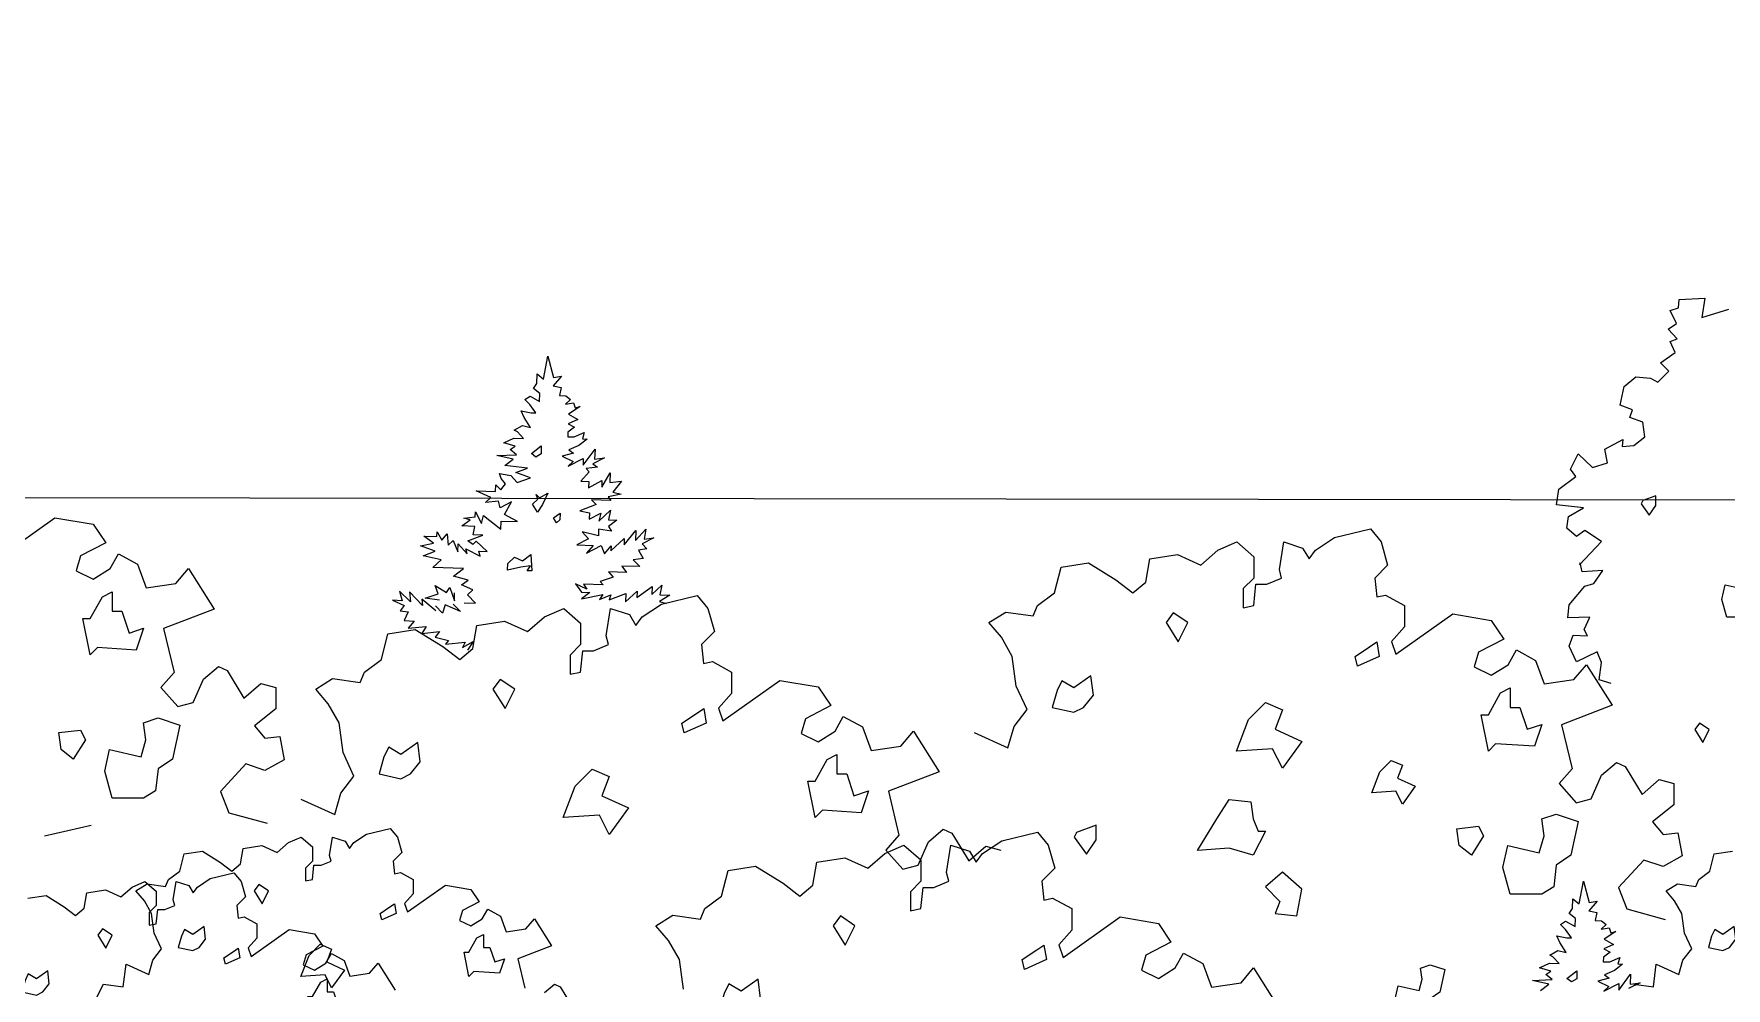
# Model space of a CAD drawing. Header units: inches. Extents: x -11 to 128, y 7 to 56.
# Drawn here: x 46.203 to 47.444, y 23.748 to 24.448 of the extents above; entities that cross this region are included whole.
import ezdxf

# ---------------------------------------------------------------- set-up
doc = ezdxf.new("R2010")
doc.units = ezdxf.units.IN
doc.header["$MEASUREMENT"] = 0
doc.layers.add('CAY', color=94, linetype='Continuous')
doc.layers.add('CAY-3', color=61, linetype='Continuous')
picture_1 = doc.add_image_def('image1.jpg', size_in_pixel=(1680, 1093))

# ---------------------------------------------------------------- blocks, each defined once
blk = doc.blocks.new('A$C76451831')
at = {"layer": 'CAY'}
for p, q in [((2471.8, 2031.9), (2478.5, 2069.3)), ((2478.5, 2069.3), (2487.7, 2034.1)), ((2455.4, 2016.6), (2460.6, 2024.6)), ((2460.6, 2024.6), (2461.2, 2040.4)), ((2461.2, 2040.4), (2471.8, 2031.9)), ((2500.9, 2036.3), (2487.3, 2020.9)), ((2487.3, 2020.9), (2500.3, 2017.8)), ((2487.7, 2034.1), (2500.9, 2036.3)), ((2441.2, 1998.5), (2449.5, 2003.7)), ((2449, 1990.1), (2441.2, 1998.5)), ((2449.5, 2003.7), (2465, 1995)), ((2465.5, 2008.1), (2455.4, 2016.6)), ((2465, 1995), (2465.5, 2008.1)), ((2500.3, 2017.8), (2497.6, 2004.7)), ((2497.6, 2004.7), (2508, 2004.3)), ((2515.9, 1998.6), (2507.5, 1990.8)), ((2507.5, 1990.8), (2520.7, 1993)), ((2508, 2004.3), (2515.9, 1998.6)), ((2520.7, 1993), (2523.1, 1984.8)), ((2435.1, 1980.1), (2451.3, 1976.8)), ((2440.1, 1969.1), (2435.1, 1980.1)), ((2450.4, 1952.9), (2440.1, 1969.1)), ((2459, 1976.6), (2449, 1990.1)), ((2451.3, 1976.8), (2459, 1976.6)), ((2527.9, 1966), (2511.8, 1958.9)), ((2531.4, 1987.2), (2512.4, 1974.7)), ((2512.4, 1974.7), (2527.9, 1966)), ((2523.1, 1984.8), (2531.4, 1987.2)), ((2423.5, 1948.4), (2437, 1956)), ((2428.9, 1945.4), (2423.5, 1948.4)), ((2438.9, 1934.7), (2428.9, 1945.4)), ((2437, 1956), (2450.4, 1952.9)), ((2511.3, 1945.3), (2511.1, 1937.6)), ((2511.1, 1937.6), (2521.5, 1937.2)), ((2522, 1953.1), (2511.3, 1945.3)), ((2511.8, 1958.9), (2522, 1953.1)), ((2521.5, 1937.2), (2538.1, 1944.4)), ((2538.1, 1944.4), (2535, 1934)), ((2395.4, 1906.7), (2427.6, 1908.3)), ((2407, 1927.6), (2423.1, 1935.2)), ((2425.3, 1922), (2407, 1927.6)), ((2417, 1916.8), (2425.3, 1922)), ((2427.6, 1908.3), (2417, 1916.8)), ((2423.1, 1935.2), (2438.9, 1934.7)), ((2520.6, 1910.5), (2501.8, 1905.7)), ((2529.2, 1923.4), (2513.1, 1916.2)), ((2513.1, 1916.2), (2520.6, 1910.5)), ((2542.7, 1933.8), (2529.2, 1923.4)), ((2535, 1934), (2542.7, 1933.8)), ((2536.2, 1891.4), (2555.7, 1917.4)), ((2555.7, 1917.4), (2555.1, 1901.1)), ((2421.9, 1900.8), (2395.4, 1906.7)), ((2408.4, 1890.4), (2421.9, 1900.8)), ((2445.4, 1886.4), (2408.4, 1890.4)), ((2426.6, 1879.3), (2445.4, 1886.4)), ((2501.8, 1905.7), (2520.1, 1897.4)), ((2512.1, 1889.5), (2536.6, 1901.8)), ((2520.1, 1897.4), (2512.1, 1889.5)), ((2546.2, 1880.1), (2532.6, 1864.8)), ((2536.6, 1901.8), (2536.2, 1891.4)), ((2559.6, 1887.8), (2541, 1885.8)), ((2541, 1885.8), (2546.2, 1880.1)), ((2571.1, 1903.3), (2552.1, 1893.5)), ((2552.1, 1893.5), (2559.6, 1887.8)), ((2555.1, 1901.1), (2571.1, 1903.3)), ((2393.3, 1848.3), (2393.7, 1859.2)), ((2393.7, 1859.2), (2401.6, 1850.7)), ((2402.2, 1869.3), (2399.8, 1877.6)), ((2399.8, 1877.6), (2418.2, 1874.2)), ((2401.6, 1850.7), (2409.6, 1860.9)), ((2409.6, 1860.9), (2402.2, 1869.3)), ((2418.2, 1874.2), (2428.7, 1862.9)), ((2450.3, 1870.4), (2426.6, 1879.3)), ((2428.7, 1862.9), (2450.3, 1870.4)), ((2532.6, 1864.8), (2545.7, 1864.3)), ((2545.3, 1853.9), (2567, 1866.3)), ((2545.7, 1864.3), (2545.3, 1853.9)), ((2566.7, 1855.4), (2580.6, 1878.9)), ((2567, 1866.3), (2566.7, 1855.4)), ((2580.6, 1878.9), (2580.1, 1863.1)), ((2580.1, 1863.1), (2599.2, 1865.2)), ((2599.2, 1865.2), (2585, 1847.1)), ((2361.6, 1849.4), (2393.3, 1848.3)), ((2385.3, 1838.2), (2361.6, 1849.4)), ((2376.8, 1830.3), (2385.3, 1838.2)), ((2398.2, 1832.3), (2376.8, 1830.3)), ((2400.5, 1821.3), (2398.2, 1832.3)), ((2419.5, 1831.5), (2400.5, 1821.3)), ((2407.9, 1810.6), (2419.5, 1831.5)), ((2557.5, 1826.7), (2530.9, 1816.8)), ((2581.8, 1833.6), (2550.1, 1834.7)), ((2550.1, 1834.7), (2557.5, 1826.7)), ((2598.4, 1843.9), (2577, 1839.2)), ((2577, 1839.2), (2581.8, 1833.6)), ((2585, 1847.1), (2598.4, 1843.9)), ((1580.1, 1739.3), (1673.3, 1805.4)), ((1673.3, 1805.4), (1735.8, 1794.7)), ((2338.3, 1791.8), (2351.8, 1801.7)), ((2341.5, 1804.8), (2360.1, 1806.9)), ((2351.8, 1801.7), (2341.5, 1804.8)), ((2360.1, 1806.9), (2360.4, 1815)), ((2360.4, 1815), (2370.2, 1796.1)), ((2370.2, 1796.1), (2373.4, 1809.1)), ((2373.4, 1809.1), (2402, 1786.8)), ((2402, 1786.8), (2402.5, 1799.9)), ((2402.5, 1799.9), (2428.8, 1799)), ((2428.8, 1799), (2407.9, 1810.6)), ((2530.9, 1816.8), (2546.6, 1813.5)), ((2546.6, 1813.5), (2546.3, 1803.1)), ((2546.3, 1803.1), (2565.2, 1812.8)), ((2562, 1799.8), (2581.2, 1817.7)), ((2565.2, 1812.8), (2562, 1799.8)), ((2591.5, 1801.5), (2577.6, 1791.1)), ((2581.2, 1817.7), (2577.9, 1802)), ((2577.9, 1802), (2591.5, 1801.5)), ((1735.8, 1794.7), (1756.4, 1764.1)), ((2292, 1763.9), (2276.1, 1775.3)), ((2276.1, 1775.3), (2297.4, 1774.6)), ((2297.4, 1774.6), (2297.7, 1782.3)), ((2297.7, 1782.3), (2305.3, 1768.9)), ((2305.3, 1768.9), (2313.9, 1779)), ((2313.9, 1779), (2315.9, 1760.3)), ((2359.6, 1791), (2338.3, 1791.8)), ((2347.9, 1767.4), (2372.2, 1777)), ((2356.4, 1777.5), (2359.6, 1791)), ((2372.2, 1777), (2356.4, 1777.5)), ((2545.1, 1770.9), (2526.2, 1761.2)), ((2561.2, 1775.8), (2534.7, 1782.2)), ((2534.7, 1782.2), (2545.1, 1770.9)), ((2561.5, 1786.7), (2561.2, 1775.8)), ((2582.7, 1783.2), (2561.5, 1786.7)), ((2577.6, 1791.1), (2582.7, 1783.2)), ((2581.6, 1751.1), (2603.6, 1771.6)), ((2603.3, 1761.2), (2622.6, 1784.5)), ((2603.6, 1771.6), (2603.3, 1761.2)), ((2622.1, 1768.2), (2639, 1786.7)), ((2622.6, 1784.5), (2622.1, 1768.2)), ((2651.7, 1772.6), (2632.8, 1762.9)), ((2639, 1786.7), (2635.8, 1770.5)), ((2635.8, 1770.5), (2651.7, 1772.6)), ((3732.8, 1752.2), (3764, 1772.8)), ((3764, 1772.8), (3822.4, 1787)), ((3822.4, 1787), (3840.1, 1765.7)), ((1715.1, 1742.8), (1708.1, 1718.6)), ((1756.4, 1764.1), (1715.1, 1742.8)), ((1763.5, 1722.2), (1777.1, 1746.4)), ((1777.1, 1746.4), (1808.3, 1729.3)), ((2270.6, 1759.2), (2292, 1763.9)), ((2294.3, 1750.7), (2270.6, 1759.2)), ((2275, 1743.2), (2294.3, 1750.7)), ((2304.2, 1736.7), (2275, 1743.2)), ((2315.9, 1760.3), (2323.9, 1768.2)), ((2323.9, 1768.2), (2331.4, 1749.4)), ((2331.4, 1749.4), (2331.9, 1762.5)), ((2331.9, 1762.5), (2347.1, 1746.1)), ((2347.1, 1746.1), (2344.7, 1754.4)), ((2344.7, 1754.4), (2368.3, 1742.7)), ((2355.9, 1761.7), (2347.9, 1767.4)), ((2361.5, 1766.9), (2355.9, 1761.7)), ((2379.5, 1750.4), (2361.5, 1766.9)), ((2365.9, 1750.9), (2379.5, 1750.4)), ((2368.3, 1742.7), (2365.9, 1750.9)), ((2526.2, 1761.2), (2552.9, 1760.2)), ((2552.9, 1760.2), (2541.6, 1747.5)), ((2541.6, 1747.5), (2566, 1759.8)), ((2566, 1759.8), (2571, 1746.5)), ((2571, 1746.5), (2581.9, 1759.2)), ((2581.9, 1759.2), (2581.6, 1751.1)), ((2640.2, 1754.5), (2627, 1752.2)), ((2627, 1752.2), (2634.6, 1738.8)), ((2632.8, 1762.9), (2640.2, 1754.5)), ((3462.1, 1738), (3507.5, 1745.1)), ((3507.5, 1745.1), (3545.3, 1728)), ((3545.3, 1728), (3573, 1752.2)), ((3573, 1752.2), (3604.2, 1765.7)), ((3604.2, 1765.7), (3631.9, 1741.6)), ((3673.8, 1720.9), (3680.9, 1765.7)), ((3680.9, 1765.7), (3711.5, 1755.7)), ((3711.5, 1755.7), (3722.2, 1738)), ((3722.2, 1738), (3732.8, 1752.2)), ((3840.1, 1765.7), (3850.7, 1728)), ((1708.1, 1718.6), (1735.8, 1705.1)), ((1735.8, 1705.1), (1763.5, 1722.2)), ((1808.3, 1729.3), (1822.5, 1690.9)), ((1870.8, 1698), (1891.4, 1722.2)), ((1891.4, 1722.2), (1933.3, 1656.1)), ((2290.6, 1724.1), (2304.2, 1736.7)), ((2340.9, 1722.3), (2290.6, 1724.1)), ((2324.6, 1709.7), (2340.9, 1722.3)), ((2577.7, 1716.8), (2585.5, 1708.3)), ((2607.1, 1715.7), (2577.7, 1716.8)), ((2628.7, 1725.4), (2599.3, 1726.4)), ((2599.3, 1726.4), (2607.1, 1715.7)), ((2634.6, 1738.8), (2618.3, 1736.6)), ((2618.3, 1736.6), (2628.7, 1725.4)), ((3306.5, 1682.6), (3317.1, 1724.4)), ((3317.1, 1724.4), (3361.9, 1731.5)), ((3361.9, 1731.5), (3406.7, 1703.8)), ((3455.6, 1700.3), (3462.1, 1738)), ((3631.9, 1741.6), (3631.9, 1706.7)), ((3677.3, 1706.7), (3673.8, 1720.9)), ((3850.7, 1728), (3829.5, 1706.7)), ((1822.5, 1690.9), (1870.8, 1698)), ((2294.6, 1694.5), (2313.2, 1683.4)), ((2299.6, 1681.1), (2294.6, 1694.5)), ((2313.2, 1683.4), (2318.5, 1691.4)), ((2318.5, 1691.4), (2325.9, 1669.8)), ((2348.4, 1703.5), (2324.6, 1709.7)), ((2337.7, 1695.7), (2348.4, 1703.5)), ((2356, 1687.3), (2337.7, 1695.7)), ((2347.5, 1679.5), (2356, 1687.3)), ((2524, 1697.3), (2533.9, 1683.8)), ((2542.3, 1688.5), (2524, 1697.3)), ((2569.2, 1695.7), (2537.1, 1696.9)), ((2537.1, 1696.9), (2542.3, 1688.5)), ((2585.5, 1708.3), (2564, 1701.4)), ((2564, 1701.4), (2569.2, 1695.7)), ((2624.3, 1675.2), (2648.9, 1693)), ((2648.4, 1679.8), (2664.8, 1695.1)), ((2648.9, 1693), (2648.4, 1679.8)), ((2664.8, 1695.1), (2661.6, 1679.4)), ((3406.7, 1703.8), (3434.4, 1682.6)), ((3434.4, 1682.6), (3455.6, 1700.3)), ((3631.9, 1706.7), (3614.8, 1689.6)), ((3614.8, 1689.6), (3614.8, 1658.4)), ((3631.9, 1661.9), (3635.5, 1696.7)), ((3635.5, 1696.7), (3653.2, 1696.7)), ((3653.2, 1696.7), (3677.3, 1706.7)), ((3829.5, 1706.7), (3833, 1676.1)), ((2224.6, 1670.4), (2244.1, 1661.9)), ((2240.6, 1669.3), (2224.6, 1670.4)), ((2236.3, 1685.2), (2240.6, 1669.3)), ((2254.4, 1667.9), (2236.3, 1685.2)), ((2244.1, 1661.9), (2237.2, 1653)), ((2252.8, 1684.1), (2254.4, 1667.9)), ((2273.6, 1662), (2252.8, 1684.1)), ((2272.6, 1672.4), (2273.6, 1662)), ((2295.9, 1653.3), (2272.6, 1672.4)), ((2278, 1673.7), (2299.6, 1681.1)), ((2301.9, 1670.6), (2278, 1673.7)), ((2306.7, 1649.3), (2295.1, 1661.4)), ((2310.8, 1662.9), (2306.7, 1649.3)), ((2336, 1652.2), (2310.8, 1662.9)), ((2323.9, 1664.2), (2336, 1652.2)), ((2325.9, 1669.8), (2326.4, 1682.9)), ((2341.7, 1666.5), (2360.2, 1665.9)), ((2360.2, 1665.9), (2347.5, 1679.5)), ((2547.5, 1683.4), (2533.6, 1673)), ((2533.6, 1673), (2568.7, 1679.9)), ((2533.9, 1683.8), (2547.5, 1683.4)), ((2568.7, 1679.9), (2563, 1671.9)), ((2563, 1671.9), (2581.8, 1679.4)), ((2578.8, 1671.4), (2605.9, 1681.3)), ((2581.8, 1679.4), (2578.8, 1671.4)), ((2605.4, 1667.7), (2624.6, 1685.6)), ((2605.9, 1681.3), (2605.4, 1667.7)), ((2624.6, 1685.6), (2624.3, 1675.2)), ((2633, 1643.5), (2664.3, 1664.1)), ((2677.9, 1678.8), (2661.2, 1668.5)), ((2661.2, 1668.5), (2672, 1665.4)), ((2661.6, 1679.4), (2677.9, 1678.8)), ((2664.3, 1664.1), (2722.6, 1678.3)), ((2722.6, 1678.3), (2740.3, 1657)), ((3271.7, 1644.8), (3278.8, 1661.9)), ((3278.8, 1661.9), (3306.5, 1682.6)), ((3614.8, 1658.4), (3631.9, 1661.9)), ((3833, 1676.1), (3847.2, 1679)), ((3847.2, 1679), (3878.4, 1661.9)), ((3878.4, 1661.9), (3878.4, 1627.1)), ((1933.3, 1656.1), (1850.8, 1624.3)), ((2237.2, 1653), (2250.5, 1651.6)), ((2250.5, 1651.6), (2243.7, 1637.7)), ((2243.7, 1637.7), (2260.2, 1636.6)), ((2260.2, 1636.6), (2250.4, 1624.7)), ((2362.4, 1629.3), (2407.8, 1636.4)), ((2407.8, 1636.4), (2445.5, 1619.3)), ((2445.5, 1619.3), (2473.2, 1643.5)), ((2473.2, 1643.5), (2504.5, 1657)), ((2504.5, 1657), (2532.2, 1632.9)), ((2532.2, 1632.9), (2532.2, 1598.1)), ((2574, 1612.2), (2581.1, 1657)), ((2581.1, 1657), (2611.8, 1647)), ((2611.8, 1647), (2622.4, 1629.3)), ((2622.4, 1629.3), (2633, 1643.5)), ((2740.3, 1657), (2750.9, 1619.3)), ((3199.2, 1634.2), (3226.9, 1651.3)), ((3219.8, 1610), (3199.2, 1634.2)), ((3226.9, 1651.3), (3271.7, 1644.8)), ((3864.3, 1582.3), (3957.4, 1648.4)), ((3957.4, 1648.4), (4019.9, 1637.7)), ((4019.9, 1637.7), (4040.5, 1607.1)), ((1850.8, 1624.3), (1867.9, 1552.3)), ((2206.7, 1573.9), (2217.3, 1615.8)), ((2217.3, 1615.8), (2262.1, 1622.8)), ((2250.4, 1624.7), (2279.7, 1627.6)), ((2262.1, 1622.8), (2306.9, 1595.1)), ((2279.7, 1627.6), (2272.6, 1616.4)), ((2272.6, 1616.4), (2301.9, 1619.3)), ((2301.9, 1619.3), (2294.6, 1610.4)), ((2294.6, 1610.4), (2316.5, 1604.8)), ((2316.5, 1604.8), (2311.6, 1598.8)), ((2355.9, 1591.6), (2362.4, 1629.3)), ((2577.6, 1598.1), (2574, 1612.2)), ((2750.9, 1619.3), (2729.7, 1598.1)), ((3237.5, 1578.7), (3219.8, 1610)), ((3878.4, 1627.1), (3857.2, 1602.9)), ((4040.5, 1607.1), (3999.3, 1585.8)), ((2306.9, 1595.1), (2334.7, 1573.9)), ((2311.6, 1598.8), (2343.6, 1601.9)), ((2334.7, 1573.9), (2355.9, 1591.6)), ((2339, 1593.3), (2356.7, 1603.2)), ((2343.6, 1601.9), (2339, 1593.3)), ((2356.7, 1603.2), (2347.6, 1589.1)), ((2532.2, 1598.1), (2515.1, 1580.9)), ((2515.1, 1580.9), (2515.1, 1549.7)), ((2532.2, 1553.2), (2535.7, 1588)), ((2535.7, 1588), (2553.4, 1588)), ((2553.4, 1588), (2577.6, 1598.1)), ((2729.7, 1598.1), (2733.2, 1567.4)), ((3244, 1530.4), (3237.5, 1578.7)), ((3857.2, 1602.9), (3864.3, 1582.3)), ((3999.3, 1585.8), (3992.2, 1561.6)), ((4047.6, 1565.2), (4061.2, 1589.4)), ((4061.2, 1589.4), (4092.4, 1572.3)), ((1867.9, 1552.3), (1846.6, 1528.1)), ((1916.2, 1541.7), (1940.4, 1562.3)), ((1940.4, 1562.3), (1954.5, 1555.8)), ((1954.5, 1555.8), (1982.2, 1510.4)), ((2171.9, 1536.1), (2179, 1553.2)), ((2179, 1553.2), (2206.7, 1573.9)), ((2515.1, 1549.7), (2532.2, 1553.2)), ((2733.2, 1567.4), (2747.4, 1570.3)), ((2747.4, 1570.3), (2778.6, 1553.2)), ((2778.6, 1553.2), (2778.6, 1518.4)), ((3992.2, 1561.6), (4019.9, 1548.1)), ((4019.9, 1548.1), (4047.6, 1565.2)), ((4092.4, 1572.3), (4106.6, 1533.9)), ((4154.9, 1541), (4175.6, 1565.2)), ((4175.6, 1565.2), (4217.4, 1499.1)), ((1846.6, 1528.1), (1874.3, 1496.9)), ((1899.1, 1503.3), (1916.2, 1541.7)), ((1982.2, 1510.4), (2010, 1534.6)), ((2010, 1534.6), (2034.1, 1528.1)), ((2034.1, 1528.1), (2034.1, 1493.3)), ((2099.4, 1525.5), (2127.1, 1542.6)), ((2120, 1501.3), (2099.4, 1525.5)), ((2127.1, 1542.6), (2171.9, 1536.1)), ((2764.5, 1473.6), (2857.6, 1539.7)), ((2857.6, 1539.7), (2920.1, 1529)), ((2920.1, 1529), (2940.8, 1498.4)), ((3261.7, 1492), (3244, 1530.4)), ((4106.6, 1533.9), (4154.9, 1541)), ((1874.3, 1496.9), (1899.1, 1503.3)), ((2034.1, 1493.3), (1999.3, 1465.6)), ((2137.7, 1470.1), (2120, 1501.3)), ((2778.6, 1518.4), (2757.4, 1494.2)), ((2757.4, 1494.2), (2764.5, 1473.6)), ((2940.8, 1498.4), (2899.5, 1477.1)), ((4217.4, 1499.1), (4134.9, 1467.3)), ((1999.3, 1465.6), (2016.4, 1445)), ((2144.2, 1421.7), (2137.7, 1470.1)), ((2899.5, 1477.1), (2892.4, 1452.9)), ((2947.9, 1456.5), (2961.4, 1480.7)), ((2961.4, 1480.7), (2992.7, 1463.6)), ((3240.4, 1464.3), (3261.7, 1492)), ((4134.9, 1467.3), (4152, 1395.3)), ((2016.4, 1445), (2040.6, 1447.9)), ((2040.6, 1447.9), (2047.7, 1410.1)), ((2892.4, 1452.9), (2920.1, 1439.4)), ((2920.1, 1439.4), (2947.9, 1456.5)), ((2992.7, 1463.6), (3006.8, 1425.2)), ((3055.2, 1432.3), (3075.8, 1456.5)), ((3075.8, 1456.5), (3117.7, 1390.4)), ((3175, 1454.3), (3230.4, 1429.5)), ((3230.4, 1429.5), (3240.4, 1464.3)), ((2047.7, 1410.1), (2016.4, 1392.5)), ((2161.9, 1383.3), (2144.2, 1421.7)), ((3006.8, 1425.2), (3055.2, 1432.3)), ((1985.2, 1403.1), (1943.9, 1358.2)), ((2016.4, 1392.5), (1985.2, 1403.1)), ((2140.7, 1355.6), (2161.9, 1383.3)), ((3117.7, 1390.4), (3035.1, 1358.6)), ((4152, 1395.3), (4130.8, 1371.1)), ((4183.2, 1346.3), (4200.3, 1384.7)), ((4200.3, 1384.7), (4224.5, 1405.3)), ((4224.5, 1405.3), (4238.7, 1398.8)), ((4238.7, 1398.8), (4266.4, 1353.4)), ((1943.9, 1358.2), (1957.5, 1323.4)), ((2130.6, 1320.8), (2140.7, 1355.6)), ((3035.1, 1358.6), (3052.2, 1286.6)), ((4130.8, 1371.1), (4158.5, 1339.9)), ((4266.4, 1353.4), (4294.1, 1377.6)), ((4294.1, 1377.6), (4318.3, 1371.1)), ((4318.3, 1371.1), (4318.3, 1336.3)), ((2075.2, 1345.6), (2130.6, 1320.8)), ((4158.5, 1339.9), (4183.2, 1346.3)), ((4318.3, 1336.3), (4283.5, 1308.6)), ((1732.8, 1302.8), (1656.2, 1285.1)), ((1957.5, 1323.4), (2020, 1306.3)), ((4283.5, 1308.6), (4300.6, 1287.9)), ((3052.2, 1286.6), (3031, 1262.4)), ((4300.6, 1287.9), (4324.7, 1290.9)), ((4324.7, 1290.9), (4331.8, 1253.1)), ((4269.3, 1246.1), (4228, 1201.2)), ((4300.6, 1235.4), (4269.3, 1246.1)), ((4331.8, 1253.1), (4300.6, 1235.4)), ((4377.3, 1228.2), (4384.3, 1256.1)), ((4384.3, 1256.1), (4414.2, 1260.8)), ((4358.8, 1214.4), (4377.3, 1228.2)), ((4228, 1201.2), (4241.6, 1166.4)), ((4305.7, 1196), (4324.2, 1207.4)), ((4319.5, 1179.8), (4305.7, 1196)), ((4324.2, 1207.4), (4354.1, 1203)), ((4354.1, 1203), (4358.8, 1214.4)), ((4241.6, 1166.4), (4304.1, 1149.3)), ((4331.3, 1159), (4319.5, 1179.8)), ((4335.6, 1126.7), (4331.3, 1159)), ((4347.4, 1101.2), (4335.6, 1126.7)), ((4326.6, 1059.5), (4333.2, 1082.7)), ((4333.2, 1082.7), (4347.4, 1101.2)), ((4284.9, 1039.1), (4289.6, 1076)), ((4289.6, 1076), (4326.6, 1059.5)), ((4252.7, 1043.4), (4284.9, 1039.1))]:
    blk.add_line(p, q, dxfattribs=at)
for points in [[(4216, 1534.3), (4196, 1540.6), (4200.2, 1569.1), (4192.8, 1586), (4159, 1570.1), (4147.4, 1595.5), (4153.8, 1613.4), (4177, 1612.3), (4171.7, 1622.9), (4181.2, 1642.9), (4145.3, 1641.9), (4147.4, 1663), (4172.8, 1693.5), (4187.5, 1697.8), (4202.3, 1718.9), (4168.5, 1716.7), (4165.4, 1731.5), (4164.3, 1728.3), (4200.2, 1766.3), (4172.8, 1784.2), (4159, 1774.7), (4143.2, 1788.5), (4146.4, 1807.4), (4170.6, 1821.2), (4126.4, 1826.4), (4130.6, 1851.7), (4158, 1872.8), (4149.6, 1884.4), (4162.2, 1909.7), (4185.4, 1887.6), (4209.7, 1895), (4205.5, 1917.1), (4235, 1933), (4233.9, 1921.4), (4252.9, 1923.5), (4270.8, 1937.2), (4267.7, 1961.4), (4246.6, 1968.8), (4250.8, 1981.5), (4230.8, 1988.9), (4237.1, 2019.4), (4256.1, 2035.3), (4280.3, 2033.1), (4291.9, 2026.8), (4309.9, 2044.7), (4296.2, 2058.5), (4320.4, 2075.3), (4312, 2093.3), (4323.6, 2097.5), (4308.8, 2113.3), (4322.5, 2122.8), (4312, 2143.9), (4325.7, 2148.1), (4326.7, 2161.8), (4368.9, 2163.9), (4363.7, 2132.3), (4408, 2146)], [(2492.6, 1796.8), (2487.9, 1805.1), (2498.6, 1812.9), (2498.2, 1802), (2492.6, 1796.8)], [(1738.5, 1015.9), (1752.7, 1043.4), (1784.9, 1039.1), (1789.6, 1076), (1826.6, 1059.5), (1833.2, 1082.7), (1847.4, 1101.2), (1835.6, 1126.7), (1831.3, 1159), (1819.5, 1179.8), (1805.7, 1196), (1824.2, 1207.4), (1854.1, 1203), (1858.8, 1214.4), (1877.3, 1228.2), (1884.3, 1256.1), (1914.2, 1260.8), (1944.1, 1242.4), (1962.6, 1228.2), (1976.7, 1240), (1981, 1265.2), (2011.3, 1269.9), (2036.5, 1258.5), (2054.9, 1274.6), (2075.8, 1283.7), (2094.3, 1267.5), (2094.3, 1244.3), (2082.9, 1232.9), (2082.9, 1212.1), (2094.3, 1214.4), (2096.6, 1237.6), (2108.4, 1237.6), (2124.5, 1244.3), (2122.2, 1253.8), (2126.9, 1283.7), (2147.3, 1277), (2154.4, 1265.2), (2161.5, 1274.6), (2182.3, 1288.4), (2221.2, 1297.8), (2233, 1283.7), (2240.1, 1258.5), (2225.9, 1244.3), (2228.3, 1223.9), (2237.7, 1225.8), (2258.6, 1214.4), (2258.6, 1191.2), (2244.4, 1175.1), (2249.1, 1161.4), (2311.2, 1205.4), (2352.9, 1198.3), (2366.7, 1177.9), (2339.1, 1163.7), (2334.4, 1147.6), (2352.9, 1138.5), (2371.4, 1149.9), (2380.4, 1166.1), (2401.2, 1154.7), (2410.7, 1129.1), (2442.9, 1133.8), (2456.7, 1149.9), (2484.6, 1105.9), (2429.6, 1084.7), (2441, 1036.7)], [(2473.2, 1029.6), (2489.3, 1043.4), (2498.7, 1039.1), (2517.2, 1008.8)], [(4100.3, 1032.9), (4113.8, 1043.3), (4087.3, 1049.2), (4119.5, 1050.8), (4109, 1059.4), (4117.3, 1064.5), (4098.9, 1070.1), (4115, 1077.7), (4130.9, 1077.2), (4120.8, 1088), (4115.5, 1090.9), (4128.9, 1098.6), (4142.4, 1095.4), (4132.1, 1111.6), (4127, 1122.6), (4143.2, 1119.4), (4150.9, 1119.1), (4141, 1132.6), (4133.1, 1141), (4141.4, 1146.2), (4157, 1137.5), (4157.5, 1150.6), (4147.3, 1159.1), (4152.6, 1167.1), (4153.1, 1182.9), (4163.7, 1174.4), (4170.5, 1211.8), (4179.7, 1176.6), (4192.9, 1178.8), (4179.2, 1163.4), (4192.2, 1160.3), (4189.5, 1147.2), (4199.9, 1146.8), (4207.9, 1141.1), (4199.4, 1133.3), (4212.7, 1135.5), (4215.1, 1127.3), (4223.3, 1129.7), (4204.3, 1117.2), (4219.9, 1108.5), (4203.8, 1101.4), (4214, 1095.6), (4203.3, 1087.8), (4203, 1080.1), (4213.4, 1079.7), (4230, 1086.9), (4226.9, 1076.5), (4234.6, 1076.3), (4221.1, 1065.9), (4205, 1058.7), (4212.5, 1053), (4193.8, 1048.2), (4212, 1039.9), (4204.1, 1032), (4228.5, 1044.3), (4228.1, 1033.9), (4247.6, 1060), (4247.1, 1043.7), (4263, 1045.8), (4244.1, 1036.1)]]:
    blk.add_lwpolyline(points, dxfattribs=at)
for points in [[(2451.7, 1910.2), (2468, 1922.8), (2467.5, 1909.6), (2459.2, 1904.5)], [(2453.8, 1827.6), (2462.2, 1835.5), (2459.8, 1843.3), (2465, 1837.6), (2478.4, 1845.3), (2470.1, 1827), (2461.5, 1814.2)], [(4267.5, 1833.2), (4264.9, 1827.9), (4278.1, 1809.4), (4288.7, 1825.2), (4288.7, 1841.1)], [(2452.7, 1718.4), (2445, 1718.7), (2450.2, 1726.6), (2434.3, 1724.5), (2412.8, 1719.8), (2413.2, 1730.7), (2424.4, 1740.7), (2437.4, 1734.8), (2450.9, 1745.2)], [(4396.9, 1672), (4402.2, 1695.8), (4436.5, 1687.9), (4441.8, 1706.3), (4439.1, 1724.8), (4455, 1730.1), (4478.7, 1722.2), (4470.8, 1685.2), (4455, 1674.7), (4452.3, 1650.9), (4439.1, 1643), (4404.8, 1643)], [(1750.8, 1676.2), (1766.7, 1684.2), (1766.7, 1652.5), (1782.5, 1652.5), (1794.4, 1616.8), (1818.1, 1624.8), (1806.3, 1589.1), (1742.9, 1593.1), (1731.1, 1581.2), (1719.2, 1640.6), (1731.1, 1640.6)], [(3524.3, 1634.1), (3500.5, 1649.9), (3488.6, 1634.1), (3508.4, 1602.4)], [(3821.2, 1594.5), (3833.1, 1602.4), (3837, 1578.6), (3801.4, 1562.8), (3797.4, 1578.6)], [(2424.5, 1525.4), (2400.8, 1541.2), (2388.9, 1525.4), (2408.7, 1493.7)], [(3369.9, 1515.3), (3365.9, 1547), (3338.2, 1527.2), (3318.4, 1539), (3310.5, 1523.2), (3302.6, 1495.5), (3338.2, 1487.6), (3354, 1495.5)], [(4035, 1519.2), (4050.8, 1527.2), (4050.8, 1495.5), (4066.6, 1495.5), (4078.5, 1459.8), (4102.3, 1467.8), (4090.4, 1432.1), (4027.1, 1436.1), (4015.2, 1424.2), (4003.3, 1483.6), (4015.2, 1483.6)], [(2721.4, 1485.8), (2733.3, 1493.7), (2737.3, 1469.9), (2701.6, 1454.1), (2697.7, 1469.9)], [(3623.3, 1475.7), (3651, 1503.4), (3678.7, 1491.5), (3666.8, 1459.8), (3710.3, 1440), (3678.7, 1396.5), (3662.8, 1428.1), (3603.5, 1424.2)], [(1754.8, 1391.1), (1762.7, 1426.7), (1814.2, 1414.8), (1822.1, 1442.6), (1818.1, 1470.3), (1841.9, 1478.2), (1877.5, 1466.3), (1865.7, 1410.9), (1841.9, 1395), (1837.9, 1359.4), (1818.1, 1347.5), (1766.7, 1347.5)], [(4376, 1459.3), (4360.2, 1469.9), (4352.3, 1459.3), (4365.5, 1438.2)], [(1683.5, 1426.7), (1679.6, 1454.5), (1715.2, 1458.4), (1723.1, 1442.6), (1703.3, 1410.9)], [(2270.1, 1406.6), (2266.2, 1438.3), (2238.4, 1418.5), (2218.7, 1430.3), (2210.7, 1414.5), (2202.8, 1386.8), (2238.4, 1378.9), (2254.3, 1386.8)], [(2935.2, 1410.5), (2951, 1418.5), (2951, 1386.8), (2966.9, 1386.8), (2978.8, 1351.1), (3002.5, 1359.1), (2990.6, 1323.4), (2927.3, 1327.4), (2915.4, 1315.5), (2903.5, 1374.9), (2915.4, 1374.9)], [(2523.5, 1367), (2551.2, 1394.7), (2578.9, 1382.8), (2567, 1351.1), (2610.6, 1331.3), (2578.9, 1287.8), (2563.1, 1319.5), (2503.7, 1315.5)], [(3837.8, 1390.3), (3856.3, 1408.8), (3874.8, 1400.9), (3866.9, 1379.8), (3895.9, 1366.6), (3874.8, 1337.5), (3864.2, 1358.6), (3824.6, 1356)], [(3571.8, 1313.3), (3591.6, 1345), (3627.2, 1341), (3631.2, 1313.3), (3639.1, 1293.5), (3651, 1293.5), (3631.2, 1253.9), (3591.6, 1265.8), (3540.1, 1261.8)], [(3342.6, 1291.2), (3338.7, 1283.3), (3358.5, 1255.6), (3374.3, 1279.3), (3374.3, 1303.1)], [(3967.7, 1269.7), (3963.7, 1297.4), (3999.3, 1301.4), (4007.3, 1285.6), (3987.5, 1253.9)], [(4038.9, 1234.1), (4046.9, 1269.7), (4098.3, 1257.8), (4106.2, 1285.6), (4102.3, 1313.3), (4126, 1321.2), (4161.7, 1309.3), (4149.8, 1253.9), (4126, 1238), (4122.1, 1202.4), (4102.3, 1190.5), (4050.8, 1190.5)], [(3702.4, 1154.9), (3710.3, 1198.4), (3678.7, 1226.2), (3651, 1202.4), (3674.7, 1178.6), (3666.8, 1158.8)], [(2022.5, 1195.9), (2006.6, 1206.4), (1998.7, 1195.9), (2011.9, 1174.8)], [(2220.4, 1169.5), (2228.3, 1174.8), (2231, 1158.9), (2207.2, 1148.4), (2204.6, 1158.9)], [(1919.5, 1116.7), (1916.9, 1137.8), (1898.4, 1124.6), (1885.2, 1132.5), (1880, 1122), (1874.7, 1103.5), (1898.4, 1098.2), (1909, 1103.5)], [(4419.5, 1116.7), (4416.9, 1137.8), (4398.4, 1124.6), (4385.2, 1132.5), (4380, 1122), (4374.7, 1103.5), (4398.4, 1098.2), (4409, 1103.5)], [(2088.5, 1090.3), (2106.9, 1108.8), (2125.4, 1100.8), (2117.5, 1079.7), (2146.5, 1066.5), (2125.4, 1037.5), (2114.9, 1058.6), (2075.3, 1055.9)], [(2362.9, 1119.3), (2373.5, 1124.6), (2373.5, 1103.5), (2384.1, 1103.5), (2392, 1079.7), (2407.8, 1085), (2399.9, 1061.2), (2357.7, 1063.9), (2349.7, 1055.9), (2341.8, 1095.6), (2349.7, 1095.6)], [(3862.3, 1017), (3867.6, 1040.8), (3901.9, 1032.9), (3907.2, 1051.4), (3904.5, 1069.8), (3920.4, 1075.1), (3944.1, 1067.2), (3936.2, 1030.2), (3920.4, 1019.7), (3917.7, 995.9), (3904.5, 988), (3870.2, 988)], [(4143.6, 1052.7), (4159.9, 1065.3), (4159.5, 1052.2), (4151.1, 1047)]]:
    blk.add_lwpolyline(points, close=True, dxfattribs=at)
at = {"layer": 'CAY-3'}
for p, q in [((3083.5, 1237.6), (3100.6, 1276)), ((3100.6, 1276), (3124.7, 1296.6)), ((3124.7, 1296.6), (3138.9, 1290.1)), ((3138.9, 1290.1), (3166.6, 1244.7)), ((3188.9, 1257), (3220.2, 1277.6)), ((3220.2, 1277.6), (3278.5, 1291.8)), ((3278.5, 1291.8), (3296.2, 1270.6)), ((2918.3, 1242.8), (2963.7, 1249.9)), ((2963.7, 1249.9), (3001.4, 1232.8)), ((3001.4, 1232.8), (3029.1, 1257)), ((3029.1, 1257), (3060.4, 1270.6)), ((3031, 1262.4), (3058.7, 1231.2)), ((3060.4, 1270.6), (3088.1, 1246.4)), ((3088.1, 1246.4), (3088.1, 1211.6)), ((3130, 1225.7), (3137, 1270.6)), ((3137, 1270.6), (3167.7, 1260.5)), ((3166.6, 1244.7), (3194.3, 1268.9)), ((3167.7, 1260.5), (3178.3, 1242.8)), ((3178.3, 1242.8), (3188.9, 1257)), ((3194.3, 1268.9), (3218.5, 1262.4)), ((3296.2, 1270.6), (3306.9, 1232.8)), ((2762.6, 1187.4), (2773.2, 1229.3)), ((2773.2, 1229.3), (2818.1, 1236.4)), ((2818.1, 1236.4), (2862.9, 1208.6)), ((2911.8, 1205.1), (2918.3, 1242.8)), ((3058.7, 1231.2), (3083.5, 1237.6)), ((3133.5, 1211.6), (3130, 1225.7)), ((3306.9, 1232.8), (3285.6, 1211.6)), ((2862.9, 1208.6), (2890.6, 1187.4)), ((2890.6, 1187.4), (2911.8, 1205.1)), ((3088.1, 1211.6), (3071, 1194.5)), ((3071, 1194.5), (3071, 1163.2)), ((3088.1, 1166.8), (3091.6, 1201.6)), ((3091.6, 1201.6), (3109.3, 1201.6)), ((3109.3, 1201.6), (3133.5, 1211.6)), ((3285.6, 1211.6), (3289.2, 1180.9)), ((2727.8, 1149.6), (2734.9, 1166.8)), ((2734.9, 1166.8), (2762.6, 1187.4)), ((3071, 1163.2), (3088.1, 1166.8)), ((3289.2, 1180.9), (3303.3, 1183.9)), ((3303.3, 1183.9), (3334.6, 1166.8)), ((3334.6, 1166.8), (3334.6, 1131.9)), ((2655.3, 1139), (2683, 1156.1)), ((2676, 1114.8), (2655.3, 1139)), ((2683, 1156.1), (2727.8, 1149.6)), ((3320.4, 1087.1), (3413.6, 1153.2)), ((3413.6, 1153.2), (3476.1, 1142.6)), ((3476.1, 1142.6), (3496.7, 1111.9)), ((2693.6, 1083.6), (2676, 1114.8)), ((3334.6, 1131.9), (3313.3, 1107.8)), ((3313.3, 1107.8), (3320.4, 1087.1)), ((3496.7, 1111.9), (3455.4, 1090.7)), ((2700.1, 1035.2), (2693.6, 1083.6)), ((3455.4, 1090.7), (3448.4, 1066.5)), ((3503.8, 1070), (3517.3, 1094.2)), ((3517.3, 1094.2), (3548.6, 1077.1)), ((3448.4, 1066.5), (3476.1, 1052.9)), ((3476.1, 1052.9), (3503.8, 1070)), ((3548.6, 1077.1), (3562.7, 1038.8)), ((3611.1, 1045.8), (3631.7, 1070)), ((3631.7, 1070), (3673.6, 1003.9)), ((3562.7, 1038.8), (3611.1, 1045.8))]:
    blk.add_line(p, q, dxfattribs=at)
blk.add_lwpolyline([(6233.4, 1183.7), (6263.3, 1188.4), (6293.2, 1169.9), (6311.6, 1155.7), (6325.8, 1167.5), (6330.1, 1192.7), (6360.4, 1197.4), (6385.5, 1186), (6404, 1202.1), (6424.8, 1211.2), (6443.3, 1195.1), (6443.3, 1171.9), (6431.9, 1160.5), (6431.9, 1139.6), (6443.3, 1142), (6445.7, 1165.2), (6457.5, 1165.2), (6473.6, 1171.9), (6471.2, 1181.3), (6475.9, 1211.2), (6496.4, 1204.5), (6503.5, 1192.7), (6510.5, 1202.1), (6531.4, 1215.9), (6570.3, 1225.3), (6582.1, 1211.2), (6589.1, 1186), (6575, 1171.9), (6577.4, 1151.4), (6586.8, 1153.4), (6607.6, 1142), (6607.6, 1118.8), (6593.5, 1102.7), (6598.2, 1088.9), (6660.3, 1132.9), (6702, 1125.9), (6715.7, 1105.4), (6688.2, 1091.2), (6683.5, 1075.1), (6702, 1066.1), (6720.4, 1077.5), (6729.5, 1093.6), (6750.3, 1082.2), (6759.7, 1056.6), (6792, 1061.4), (6805.7, 1077.5), (6833.6, 1033.4)], dxfattribs=at)
for points in [[(2980.4, 1138.9), (2956.7, 1154.8), (2944.8, 1138.9), (2964.6, 1107.2)], [(6371.5, 1123.4), (6355.7, 1134), (6347.8, 1123.4), (6361, 1102.3)], [(3277.4, 1099.3), (3289.2, 1107.2), (3293.2, 1083.5), (3257.6, 1067.6), (3253.6, 1083.5)], [(6569.5, 1097), (6577.4, 1102.3), (6580, 1086.5), (6556.3, 1075.9), (6553.6, 1086.5)], [(2826, 1020.1), (2822.1, 1051.8), (2794.4, 1032), (2774.6, 1043.9), (2766.7, 1028), (2758.7, 1000.3), (2794.4, 992.4), (2810.2, 1000.3)], [(6268.6, 1044.2), (6266, 1065.3), (6247.5, 1052.1), (6234.3, 1060.1), (6229, 1049.5), (6223.7, 1031), (6247.5, 1025.7), (6258, 1031)], [(6712, 1046.9), (6722.6, 1052.1), (6722.6, 1031), (6733.1, 1031), (6741, 1007.2), (6756.9, 1012.5), (6748.9, 988.8), (6706.7, 991.4), (6698.8, 983.5), (6690.9, 1023.1), (6698.8, 1023.1)]]:
    blk.add_lwpolyline(points, close=True, dxfattribs=at)

msp = doc.modelspace()

# ---------------------------------------------------------------- linework, layer by layer
msp.add_line((37.5272, 24.1198), (61.4586, 24.0875))

# ---------------------------------------------------------------- block references
at = {"layer": 'CAY', "xscale": 0.0004489089019145984, "yscale": 0.0004489089019145984, "zscale": 0.0004489089019145984}
for p in [(43.4005, 23.2829), (45.4675, 23.2829)]:
    msp.add_blockref('A$C76451831', p, dxfattribs=at)

# ---------------------------------------------------------------- pictures from other files: only their frames are drawn
image = msp.add_image(picture_1, insert=(12.4966, 7.3772), size_in_units=(74.4025, 48.4059))
image.dxf.flags = 6

doc.saveas('drawing.dxf')
